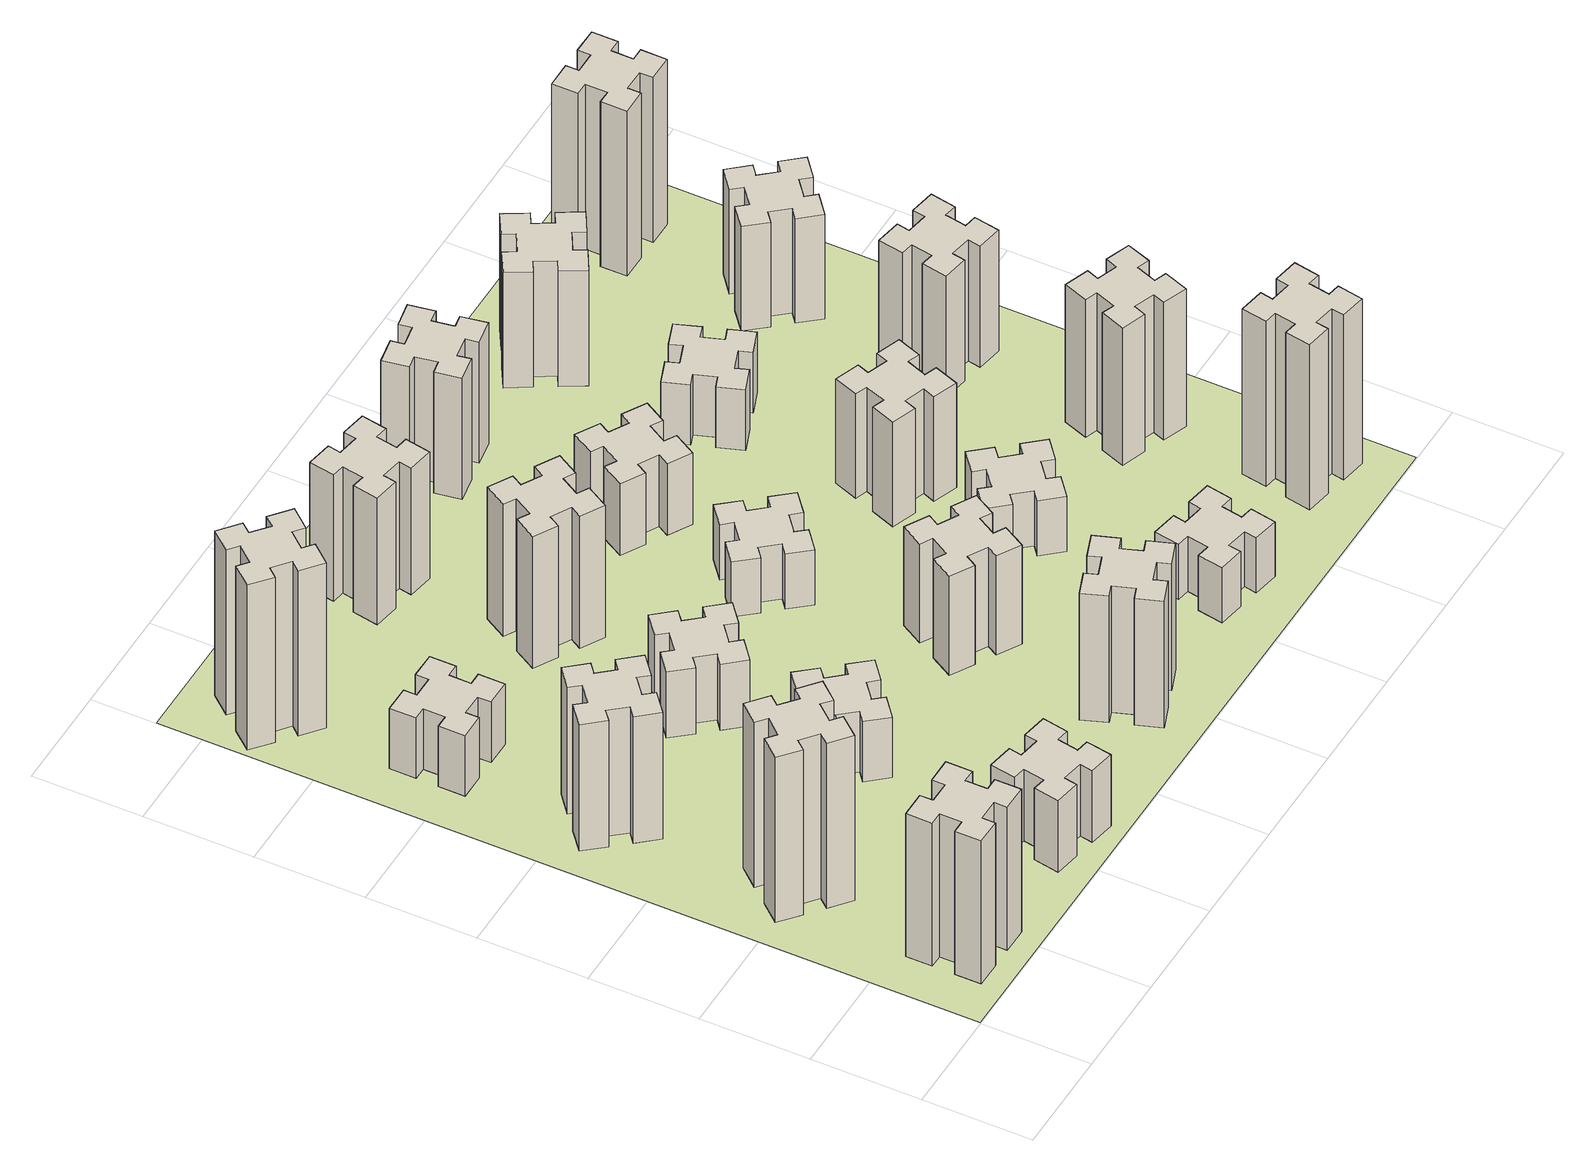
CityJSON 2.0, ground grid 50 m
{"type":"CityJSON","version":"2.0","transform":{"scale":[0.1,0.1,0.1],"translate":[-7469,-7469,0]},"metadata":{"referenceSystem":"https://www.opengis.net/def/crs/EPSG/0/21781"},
"CityObjects":{
"building1":{"type":"Building","attributes":{"class":"1000","function":"1000","usage":"1000","yearOfConstruction":2016,"roofType":"1000","measuredHeight":78,"storeysAboveGround":30,"storeysBelowGround":0},"geometry":[{"type":"Solid","lod":"1","boundaries":[[[[0,1,2,3,4,5,6,7,8,9,10,11,12,13,14,15,16,17,18,19]],[[17,16,20,21]],[[16,15,22,20]],[[15,14,23,22]],[[14,13,24,23]],[[13,12,25,24]],[[12,11,26,25]],[[11,10,27,26]],[[10,9,28,27]],[[9,8,29,28]],[[8,7,30,29]],[[7,6,31,30]],[[6,5,32,31]],[[5,4,33,32]],[[4,3,34,33]],[[3,2,35,34]],[[2,1,36,35]],[[1,0,37,36]],[[0,19,38,37]],[[19,18,39,38]],[[18,17,21,39]],[[24,25,26,27,28,29,30,31,32,33,34,35,36,37,38,39,21,20,22,23]]]]}]},
"building2":{"type":"Building","attributes":{"class":"1000","function":"1000","usage":"1000","yearOfConstruction":2016,"roofType":"1000","measuredHeight":90,"storeysAboveGround":30,"storeysBelowGround":0},"geometry":[{"type":"Solid","lod":"1","boundaries":[[[[40,41,42,43,44,45,46,47,48,49,50,51,52,53,54,55,56,57,58,59]],[[57,56,60,61]],[[56,55,62,60]],[[55,54,63,62]],[[54,53,64,63]],[[53,52,65,64]],[[52,51,66,65]],[[51,50,67,66]],[[50,49,68,67]],[[49,48,69,68]],[[48,47,70,69]],[[47,46,71,70]],[[46,45,72,71]],[[45,44,73,72]],[[44,43,74,73]],[[43,42,75,74]],[[42,41,76,75]],[[41,40,77,76]],[[40,59,78,77]],[[59,58,79,78]],[[58,57,61,79]],[[64,65,66,67,68,69,70,71,72,73,74,75,76,77,78,79,61,60,62,63]]]]}]},
"building3":{"type":"Building","attributes":{"class":"1000","function":"1000","usage":"1000","yearOfConstruction":2016,"roofType":"1000","measuredHeight":69,"storeysAboveGround":30,"storeysBelowGround":0},"geometry":[{"type":"Solid","lod":"1","boundaries":[[[[80,81,82,83,84,85,86,87,88,89,90,91,92,93,94,95,96,97,98,99]],[[97,96,100,101]],[[96,95,102,100]],[[95,94,103,102]],[[94,93,104,103]],[[93,92,105,104]],[[92,91,106,105]],[[91,90,107,106]],[[90,89,108,107]],[[89,88,109,108]],[[88,87,110,109]],[[87,86,111,110]],[[86,85,112,111]],[[85,84,113,112]],[[84,83,114,113]],[[83,82,115,114]],[[82,81,116,115]],[[81,80,117,116]],[[80,99,118,117]],[[99,98,119,118]],[[98,97,101,119]],[[104,105,106,107,108,109,110,111,112,113,114,115,116,117,118,119,101,100,102,103]]]]}]},
"building4":{"type":"Building","attributes":{"class":"1000","function":"1000","usage":"1000","yearOfConstruction":2016,"roofType":"1000","measuredHeight":33,"storeysAboveGround":30,"storeysBelowGround":0},"geometry":[{"type":"Solid","lod":"1","boundaries":[[[[120,121,122,123,124,125,126,127,128,129,130,131,132,133,134,135,136,137,138,139]],[[137,136,140,141]],[[136,135,142,140]],[[135,134,143,142]],[[134,133,144,143]],[[133,132,145,144]],[[132,131,146,145]],[[131,130,147,146]],[[130,129,148,147]],[[129,128,149,148]],[[128,127,150,149]],[[127,126,151,150]],[[126,125,152,151]],[[125,124,153,152]],[[124,123,154,153]],[[123,122,155,154]],[[122,121,156,155]],[[121,120,157,156]],[[120,139,158,157]],[[139,138,159,158]],[[138,137,141,159]],[[144,145,146,147,148,149,150,151,152,153,154,155,156,157,158,159,141,140,142,143]]]]}]},
"building5":{"type":"Building","attributes":{"class":"1000","function":"1000","usage":"1000","yearOfConstruction":2016,"roofType":"1000","measuredHeight":39,"storeysAboveGround":30,"storeysBelowGround":0},"geometry":[{"type":"Solid","lod":"1","boundaries":[[[[160,161,162,163,164,165,166,167,168,169,170,171,172,173,174,175,176,177,178,179]],[[177,176,180,181]],[[176,175,182,180]],[[175,174,183,182]],[[174,173,184,183]],[[173,172,185,184]],[[172,171,186,185]],[[171,170,187,186]],[[170,169,188,187]],[[169,168,189,188]],[[168,167,190,189]],[[167,166,191,190]],[[166,165,192,191]],[[165,164,193,192]],[[164,163,194,193]],[[163,162,195,194]],[[162,161,196,195]],[[161,160,197,196]],[[160,179,198,197]],[[179,178,199,198]],[[178,177,181,199]],[[184,185,186,187,188,189,190,191,192,193,194,195,196,197,198,199,181,180,182,183]]]]}]},
"building6":{"type":"Building","attributes":{"class":"1000","function":"1000","usage":"1000","yearOfConstruction":2016,"roofType":"1000","measuredHeight":90,"storeysAboveGround":30,"storeysBelowGround":0},"geometry":[{"type":"Solid","lod":"1","boundaries":[[[[200,201,202,203,204,205,206,207,208,209,210,211,212,213,214,215,216,217,218,219]],[[217,216,220,221]],[[216,215,222,220]],[[215,214,223,222]],[[214,213,224,223]],[[213,212,225,224]],[[212,211,226,225]],[[211,210,227,226]],[[210,209,228,227]],[[209,208,229,228]],[[208,207,230,229]],[[207,206,231,230]],[[206,205,232,231]],[[205,204,233,232]],[[204,203,234,233]],[[203,202,235,234]],[[202,201,236,235]],[[201,200,237,236]],[[200,219,238,237]],[[219,218,239,238]],[[218,217,221,239]],[[224,225,226,227,228,229,230,231,232,233,234,235,236,237,238,239,221,220,222,223]]]]}]},
"building7":{"type":"Building","attributes":{"class":"1000","function":"1000","usage":"1000","yearOfConstruction":2016,"roofType":"1000","measuredHeight":33,"storeysAboveGround":30,"storeysBelowGround":0},"geometry":[{"type":"Solid","lod":"1","boundaries":[[[[240,241,242,243,244,245,246,247,248,249,250,251,252,253,254,255,256,257,258,259]],[[257,256,260,261]],[[256,255,262,260]],[[255,254,263,262]],[[254,253,264,263]],[[253,252,265,264]],[[252,251,266,265]],[[251,250,267,266]],[[250,249,268,267]],[[249,248,269,268]],[[248,247,270,269]],[[247,246,271,270]],[[246,245,272,271]],[[245,244,273,272]],[[244,243,274,273]],[[243,242,275,274]],[[242,241,276,275]],[[241,240,277,276]],[[240,259,278,277]],[[259,258,279,278]],[[258,257,261,279]],[[264,265,266,267,268,269,270,271,272,273,274,275,276,277,278,279,261,260,262,263]]]]}]},
"building8":{"type":"Building","attributes":{"class":"1000","function":"1000","usage":"1000","yearOfConstruction":2016,"roofType":"1000","measuredHeight":36,"storeysAboveGround":30,"storeysBelowGround":0},"geometry":[{"type":"Solid","lod":"1","boundaries":[[[[280,281,282,283,284,285,286,287,288,289,290,291,292,293,294,295,296,297,298,299]],[[297,296,300,301]],[[296,295,302,300]],[[295,294,303,302]],[[294,293,304,303]],[[293,292,305,304]],[[292,291,306,305]],[[291,290,307,306]],[[290,289,308,307]],[[289,288,309,308]],[[288,287,310,309]],[[287,286,311,310]],[[286,285,312,311]],[[285,284,313,312]],[[284,283,314,313]],[[283,282,315,314]],[[282,281,316,315]],[[281,280,317,316]],[[280,299,318,317]],[[299,298,319,318]],[[298,297,301,319]],[[304,305,306,307,308,309,310,311,312,313,314,315,316,317,318,319,301,300,302,303]]]]}]},
"building9":{"type":"Building","attributes":{"class":"1000","function":"1000","usage":"1000","yearOfConstruction":2016,"roofType":"1000","measuredHeight":72,"storeysAboveGround":30,"storeysBelowGround":0},"geometry":[{"type":"Solid","lod":"1","boundaries":[[[[320,321,322,323,324,325,326,327,328,329,330,331,332,333,334,335,336,337,338,339]],[[337,336,340,341]],[[336,335,342,340]],[[335,334,343,342]],[[334,333,344,343]],[[333,332,345,344]],[[332,331,346,345]],[[331,330,347,346]],[[330,329,348,347]],[[329,328,349,348]],[[328,327,350,349]],[[327,326,351,350]],[[326,325,352,351]],[[325,324,353,352]],[[324,323,354,353]],[[323,322,355,354]],[[322,321,356,355]],[[321,320,357,356]],[[320,339,358,357]],[[339,338,359,358]],[[338,337,341,359]],[[344,345,346,347,348,349,350,351,352,353,354,355,356,357,358,359,341,340,342,343]]]]}]},
"building10":{"type":"Building","attributes":{"class":"1000","function":"1000","usage":"1000","yearOfConstruction":2016,"roofType":"1000","measuredHeight":69,"storeysAboveGround":30,"storeysBelowGround":0},"geometry":[{"type":"Solid","lod":"1","boundaries":[[[[360,361,362,363,364,365,366,367,368,369,370,371,372,373,374,375,376,377,378,379]],[[377,376,380,381]],[[376,375,382,380]],[[375,374,383,382]],[[374,373,384,383]],[[373,372,385,384]],[[372,371,386,385]],[[371,370,387,386]],[[370,369,388,387]],[[369,368,389,388]],[[368,367,390,389]],[[367,366,391,390]],[[366,365,392,391]],[[365,364,393,392]],[[364,363,394,393]],[[363,362,395,394]],[[362,361,396,395]],[[361,360,397,396]],[[360,379,398,397]],[[379,378,399,398]],[[378,377,381,399]],[[384,385,386,387,388,389,390,391,392,393,394,395,396,397,398,399,381,380,382,383]]]]}]},
"building11":{"type":"Building","attributes":{"class":"1000","function":"1000","usage":"1000","yearOfConstruction":2016,"roofType":"1000","measuredHeight":69,"storeysAboveGround":30,"storeysBelowGround":0},"geometry":[{"type":"Solid","lod":"1","boundaries":[[[[400,401,402,403,404,405,406,407,408,409,410,411,412,413,414,415,416,417,418,419]],[[417,416,420,421]],[[416,415,422,420]],[[415,414,423,422]],[[414,413,424,423]],[[413,412,425,424]],[[412,411,426,425]],[[411,410,427,426]],[[410,409,428,427]],[[409,408,429,428]],[[408,407,430,429]],[[407,406,431,430]],[[406,405,432,431]],[[405,404,433,432]],[[404,403,434,433]],[[403,402,435,434]],[[402,401,436,435]],[[401,400,437,436]],[[400,419,438,437]],[[419,418,439,438]],[[418,417,421,439]],[[424,425,426,427,428,429,430,431,432,433,434,435,436,437,438,439,421,420,422,423]]]]}]},
"building12":{"type":"Building","attributes":{"class":"1000","function":"1000","usage":"1000","yearOfConstruction":2016,"roofType":"1000","measuredHeight":54,"storeysAboveGround":30,"storeysBelowGround":0},"geometry":[{"type":"Solid","lod":"1","boundaries":[[[[440,441,442,443,444,445,446,447,448,449,450,451,452,453,454,455,456,457,458,459]],[[457,456,460,461]],[[456,455,462,460]],[[455,454,463,462]],[[454,453,464,463]],[[453,452,465,464]],[[452,451,466,465]],[[451,450,467,466]],[[450,449,468,467]],[[449,448,469,468]],[[448,447,470,469]],[[447,446,471,470]],[[446,445,472,471]],[[445,444,473,472]],[[444,443,474,473]],[[443,442,475,474]],[[442,441,476,475]],[[441,440,477,476]],[[440,459,478,477]],[[459,458,479,478]],[[458,457,461,479]],[[464,465,466,467,468,469,470,471,472,473,474,475,476,477,478,479,461,460,462,463]]]]}]},
"building13":{"type":"Building","attributes":{"class":"1000","function":"1000","usage":"1000","yearOfConstruction":2016,"roofType":"1000","measuredHeight":30,"storeysAboveGround":30,"storeysBelowGround":0},"geometry":[{"type":"Solid","lod":"1","boundaries":[[[[480,481,482,483,484,485,486,487,488,489,490,491,492,493,494,495,496,497,498,499]],[[497,496,500,501]],[[496,495,502,500]],[[495,494,503,502]],[[494,493,504,503]],[[493,492,505,504]],[[492,491,506,505]],[[491,490,507,506]],[[490,489,508,507]],[[489,488,509,508]],[[488,487,510,509]],[[487,486,511,510]],[[486,485,512,511]],[[485,484,513,512]],[[484,483,514,513]],[[483,482,515,514]],[[482,481,516,515]],[[481,480,517,516]],[[480,499,518,517]],[[499,498,519,518]],[[498,497,501,519]],[[504,505,506,507,508,509,510,511,512,513,514,515,516,517,518,519,501,500,502,503]]]]}]},
"building14":{"type":"Building","attributes":{"class":"1000","function":"1000","usage":"1000","yearOfConstruction":2016,"roofType":"1000","measuredHeight":39,"storeysAboveGround":30,"storeysBelowGround":0},"geometry":[{"type":"Solid","lod":"1","boundaries":[[[[520,521,522,523,524,525,526,527,528,529,530,531,532,533,534,535,536,537,538,539]],[[537,536,540,541]],[[536,535,542,540]],[[535,534,543,542]],[[534,533,544,543]],[[533,532,545,544]],[[532,531,546,545]],[[531,530,547,546]],[[530,529,548,547]],[[529,528,549,548]],[[528,527,550,549]],[[527,526,551,550]],[[526,525,552,551]],[[525,524,553,552]],[[524,523,554,553]],[[523,522,555,554]],[[522,521,556,555]],[[521,520,557,556]],[[520,539,558,557]],[[539,538,559,558]],[[538,537,541,559]],[[544,545,546,547,548,549,550,551,552,553,554,555,556,557,558,559,541,540,542,543]]]]}]},
"building15":{"type":"Building","attributes":{"class":"1000","function":"1000","usage":"1000","yearOfConstruction":2016,"roofType":"1000","measuredHeight":30,"storeysAboveGround":30,"storeysBelowGround":0},"geometry":[{"type":"Solid","lod":"1","boundaries":[[[[560,561,562,563,564,565,566,567,568,569,570,571,572,573,574,575,576,577,578,579]],[[577,576,580,581]],[[576,575,582,580]],[[575,574,583,582]],[[574,573,584,583]],[[573,572,585,584]],[[572,571,586,585]],[[571,570,587,586]],[[570,569,588,587]],[[569,568,589,588]],[[568,567,590,589]],[[567,566,591,590]],[[566,565,592,591]],[[565,564,593,592]],[[564,563,594,593]],[[563,562,595,594]],[[562,561,596,595]],[[561,560,597,596]],[[560,579,598,597]],[[579,578,599,598]],[[578,577,581,599]],[[584,585,586,587,588,589,590,591,592,593,594,595,596,597,598,599,581,580,582,583]]]]}]},
"building16":{"type":"Building","attributes":{"class":"1000","function":"1000","usage":"1000","yearOfConstruction":2016,"roofType":"1000","measuredHeight":66,"storeysAboveGround":30,"storeysBelowGround":0},"geometry":[{"type":"Solid","lod":"1","boundaries":[[[[600,601,602,603,604,605,606,607,608,609,610,611,612,613,614,615,616,617,618,619]],[[617,616,620,621]],[[616,615,622,620]],[[615,614,623,622]],[[614,613,624,623]],[[613,612,625,624]],[[612,611,626,625]],[[611,610,627,626]],[[610,609,628,627]],[[609,608,629,628]],[[608,607,630,629]],[[607,606,631,630]],[[606,605,632,631]],[[605,604,633,632]],[[604,603,634,633]],[[603,602,635,634]],[[602,601,636,635]],[[601,600,637,636]],[[600,619,638,637]],[[619,618,639,638]],[[618,617,621,639]],[[624,625,626,627,628,629,630,631,632,633,634,635,636,637,638,639,621,620,622,623]]]]}]},
"building17":{"type":"Building","attributes":{"class":"1000","function":"1000","usage":"1000","yearOfConstruction":2016,"roofType":"1000","measuredHeight":30,"storeysAboveGround":30,"storeysBelowGround":0},"geometry":[{"type":"Solid","lod":"1","boundaries":[[[[640,641,642,643,644,645,646,647,648,649,650,651,652,653,654,655,656,657,658,659]],[[657,656,660,661]],[[656,655,662,660]],[[655,654,663,662]],[[654,653,664,663]],[[653,652,665,664]],[[652,651,666,665]],[[651,650,667,666]],[[650,649,668,667]],[[649,648,669,668]],[[648,647,670,669]],[[647,646,671,670]],[[646,645,672,671]],[[645,644,673,672]],[[644,643,674,673]],[[643,642,675,674]],[[642,641,676,675]],[[641,640,677,676]],[[640,659,678,677]],[[659,658,679,678]],[[658,657,661,679]],[[664,665,666,667,668,669,670,671,672,673,674,675,676,677,678,679,661,660,662,663]]]]}]},
"building18":{"type":"Building","attributes":{"class":"1000","function":"1000","usage":"1000","yearOfConstruction":2016,"roofType":"1000","measuredHeight":57,"storeysAboveGround":30,"storeysBelowGround":0},"geometry":[{"type":"Solid","lod":"1","boundaries":[[[[680,681,682,683,684,685,686,687,688,689,690,691,692,693,694,695,696,697,698,699]],[[697,696,700,701]],[[696,695,702,700]],[[695,694,703,702]],[[694,693,704,703]],[[693,692,705,704]],[[692,691,706,705]],[[691,690,707,706]],[[690,689,708,707]],[[689,688,709,708]],[[688,687,710,709]],[[687,686,711,710]],[[686,685,712,711]],[[685,684,713,712]],[[684,683,714,713]],[[683,682,715,714]],[[682,681,716,715]],[[681,680,717,716]],[[680,699,718,717]],[[699,698,719,718]],[[698,697,701,719]],[[704,705,706,707,708,709,710,711,712,713,714,715,716,717,718,719,701,700,702,703]]]]}]},
"building19":{"type":"Building","attributes":{"class":"1000","function":"1000","usage":"1000","yearOfConstruction":2016,"roofType":"1000","measuredHeight":33,"storeysAboveGround":30,"storeysBelowGround":0},"geometry":[{"type":"Solid","lod":"1","boundaries":[[[[720,721,722,723,724,725,726,727,728,729,730,731,732,733,734,735,736,737,738,739]],[[737,736,740,741]],[[736,735,742,740]],[[735,734,743,742]],[[734,733,744,743]],[[733,732,745,744]],[[732,731,746,745]],[[731,730,747,746]],[[730,729,748,747]],[[729,728,749,748]],[[728,727,750,749]],[[727,726,751,750]],[[726,725,752,751]],[[725,724,753,752]],[[724,723,754,753]],[[723,722,755,754]],[[722,721,756,755]],[[721,720,757,756]],[[720,739,758,757]],[[739,738,759,758]],[[738,737,741,759]],[[744,745,746,747,748,749,750,751,752,753,754,755,756,757,758,759,741,740,742,743]]]]}]},
"building20":{"type":"Building","attributes":{"class":"1000","function":"1000","usage":"1000","yearOfConstruction":2016,"roofType":"1000","measuredHeight":90,"storeysAboveGround":30,"storeysBelowGround":0},"geometry":[{"type":"Solid","lod":"1","boundaries":[[[[760,761,762,763,764,765,766,767,768,769,770,771,772,773,774,775,776,777,778,779]],[[777,776,780,781]],[[776,775,782,780]],[[775,774,783,782]],[[774,773,784,783]],[[773,772,785,784]],[[772,771,786,785]],[[771,770,787,786]],[[770,769,788,787]],[[769,768,789,788]],[[768,767,790,789]],[[767,766,791,790]],[[766,765,792,791]],[[765,764,793,792]],[[764,763,794,793]],[[763,762,795,794]],[[762,761,796,795]],[[761,760,797,796]],[[760,779,798,797]],[[779,778,799,798]],[[778,777,781,799]],[[784,785,786,787,788,789,790,791,792,793,794,795,796,797,798,799,781,780,782,783]]]]}]},
"building21":{"type":"Building","attributes":{"class":"1000","function":"1000","usage":"1000","yearOfConstruction":2016,"roofType":"1000","measuredHeight":63,"storeysAboveGround":30,"storeysBelowGround":0},"geometry":[{"type":"Solid","lod":"1","boundaries":[[[[800,801,802,803,804,805,806,807,808,809,810,811,812,813,814,815,816,817,818,819]],[[817,816,820,821]],[[816,815,822,820]],[[815,814,823,822]],[[814,813,824,823]],[[813,812,825,824]],[[812,811,826,825]],[[811,810,827,826]],[[810,809,828,827]],[[809,808,829,828]],[[808,807,830,829]],[[807,806,831,830]],[[806,805,832,831]],[[805,804,833,832]],[[804,803,834,833]],[[803,802,835,834]],[[802,801,836,835]],[[801,800,837,836]],[[800,819,838,837]],[[819,818,839,838]],[[818,817,821,839]],[[824,825,826,827,828,829,830,831,832,833,834,835,836,837,838,839,821,820,822,823]]]]}]},
"building22":{"type":"Building","attributes":{"class":"1000","function":"1000","usage":"1000","yearOfConstruction":2016,"roofType":"1000","measuredHeight":75,"storeysAboveGround":30,"storeysBelowGround":0},"geometry":[{"type":"Solid","lod":"1","boundaries":[[[[840,841,842,843,844,845,846,847,848,849,850,851,852,853,854,855,856,857,858,859]],[[857,856,860,861]],[[856,855,862,860]],[[855,854,863,862]],[[854,853,864,863]],[[853,852,865,864]],[[852,851,866,865]],[[851,850,867,866]],[[850,849,868,867]],[[849,848,869,868]],[[848,847,870,869]],[[847,846,871,870]],[[846,845,872,871]],[[845,844,873,872]],[[844,843,874,873]],[[843,842,875,874]],[[842,841,876,875]],[[841,840,877,876]],[[840,859,878,877]],[[859,858,879,878]],[[858,857,861,879]],[[864,865,866,867,868,869,870,871,872,873,874,875,876,877,878,879,861,860,862,863]]]]}]},
"building23":{"type":"Building","attributes":{"class":"1000","function":"1000","usage":"1000","yearOfConstruction":2016,"roofType":"1000","measuredHeight":66,"storeysAboveGround":30,"storeysBelowGround":0},"geometry":[{"type":"Solid","lod":"1","boundaries":[[[[880,881,882,883,884,885,886,887,888,889,890,891,892,893,894,895,896,897,898,899]],[[897,896,900,901]],[[896,895,902,900]],[[895,894,903,902]],[[894,893,904,903]],[[893,892,905,904]],[[892,891,906,905]],[[891,890,907,906]],[[890,889,908,907]],[[889,888,909,908]],[[888,887,910,909]],[[887,886,911,910]],[[886,885,912,911]],[[885,884,913,912]],[[884,883,914,913]],[[883,882,915,914]],[[882,881,916,915]],[[881,880,917,916]],[[880,899,918,917]],[[899,898,919,918]],[[898,897,901,919]],[[904,905,906,907,908,909,910,911,912,913,914,915,916,917,918,919,901,900,902,903]]]]}]},
"building24":{"type":"Building","attributes":{"class":"1000","function":"1000","usage":"1000","yearOfConstruction":2016,"roofType":"1000","measuredHeight":57,"storeysAboveGround":30,"storeysBelowGround":0},"geometry":[{"type":"Solid","lod":"1","boundaries":[[[[920,921,922,923,924,925,926,927,928,929,930,931,932,933,934,935,936,937,938,939]],[[937,936,940,941]],[[936,935,942,940]],[[935,934,943,942]],[[934,933,944,943]],[[933,932,945,944]],[[932,931,946,945]],[[931,930,947,946]],[[930,929,948,947]],[[929,928,949,948]],[[928,927,950,949]],[[927,926,951,950]],[[926,925,952,951]],[[925,924,953,952]],[[924,923,954,953]],[[923,922,955,954]],[[922,921,956,955]],[[921,920,957,956]],[[920,939,958,957]],[[939,938,959,958]],[[938,937,941,959]],[[944,945,946,947,948,949,950,951,952,953,954,955,956,957,958,959,941,940,942,943]]]]}]},
"building25":{"type":"Building","attributes":{"class":"1000","function":"1000","usage":"1000","yearOfConstruction":2016,"roofType":"1000","measuredHeight":90,"storeysAboveGround":30,"storeysBelowGround":0},"geometry":[{"type":"Solid","lod":"1","boundaries":[[[[960,961,962,963,964,965,966,967,968,969,970,971,972,973,974,975,976,977,978,979]],[[977,976,980,981]],[[976,975,982,980]],[[975,974,983,982]],[[974,973,984,983]],[[973,972,985,984]],[[972,971,986,985]],[[971,970,987,986]],[[970,969,988,987]],[[969,968,989,988]],[[968,967,990,989]],[[967,966,991,990]],[[966,965,992,991]],[[965,964,993,992]],[[964,963,994,993]],[[963,962,995,994]],[[962,961,996,995]],[[961,960,997,996]],[[960,979,998,997]],[[979,978,999,998]],[[978,977,981,999]],[[984,985,986,987,988,989,990,991,992,993,994,995,996,997,998,999,981,980,982,983]]]]}]},
"landuse1":{"type":"LandUse","attributes":{"name":"plot1","function":"1010"},"geometry":[{"type":"MultiSurface","lod":"1","boundaries":[[[1000,1001,1002,1003]]]}]}
},
"vertices":[
[265,325,0],[265,225,0],[205,225,0],[205,105,0],[325,105,0],[325,165,0],[425,165,0],[425,105,0],[545,105,0],[545,225,0],[485,225,0],[485,325,0],[545,325,0],[545,445,0],[425,445,0],[425,385,0],[325,385,0],[325,445,0],[205,445,0],[205,325,0],[325,385,780],[325,445,780],[425,385,780],[425,445,780],[545,445,780],[545,325,780],[485,325,780],[485,225,780],[545,225,780],[545,105,780],[425,105,780],[425,165,780],[325,165,780],[325,105,780],[205,105,780],[205,225,780],[265,225,780],[265,325,780],[205,325,780],[205,445,780],
[484,1067,0],[408,1132,0],[446,1178,0],[354,1255,0],[277,1163,0],[323,1124,0],[259,1048,0],[213,1086,0],[136,994,0],[228,917,0],[266,963,0],[343,899,0],[304,853,0],[396,776,0],[473,868,0],[427,906,0],[492,983,0],[538,944,0],[615,1036,0],[523,1113,0],[492,983,900],[538,944,900],[427,906,900],[473,868,900],[396,776,900],[304,853,900],[343,899,900],[266,963,900],[228,917,900],[136,994,900],[213,1086,900],[259,1048,900],[323,1124,900],[277,1163,900],[354,1255,900],[446,1178,900],[408,1132,900],[484,1067,900],[523,1113,900],[615,1036,900],
[492,1888,0],[427,1964,0],[473,2003,0],[396,2095,0],[304,2018,0],[343,1972,0],[266,1907,0],[228,1953,0],[136,1876,0],[213,1784,0],[259,1823,0],[323,1746,0],[277,1708,0],[354,1616,0],[446,1693,0],[408,1739,0],[484,1803,0],[523,1757,0],[615,1834,0],[538,1926,0],[484,1803,690],[523,1757,690],[408,1739,690],[446,1693,690],[354,1616,690],[277,1708,690],[323,1746,690],[259,1823,690],[213,1784,690],[136,1876,690],[228,1953,690],[266,1907,690],[343,1972,690],[304,2018,690],[396,2095,690],[473,2003,690],[427,1964,690],[492,1888,690],[538,1926,690],[615,1834,690],
[485,2545,0],[485,2645,0],[545,2645,0],[545,2765,0],[425,2765,0],[425,2705,0],[325,2705,0],[325,2765,0],[205,2765,0],[205,2645,0],[265,2645,0],[265,2545,0],[205,2545,0],[205,2425,0],[325,2425,0],[325,2485,0],[425,2485,0],[425,2425,0],[545,2425,0],[545,2545,0],[425,2485,330],[425,2425,330],[325,2485,330],[325,2425,330],[205,2425,330],[205,2545,330],[265,2545,330],[265,2645,330],[205,2645,330],[205,2765,330],[325,2765,330],[325,2705,330],[425,2705,330],[425,2765,330],[545,2765,330],[545,2645,330],[485,2645,330],[485,2545,330],[545,2545,330],[545,2425,330],
[1016,344,0],[998,245,0],[939,256,0],[918,137,0],[1037,117,0],[1047,176,0],[1145,158,0],[1135,99,0],[1253,78,0],[1274,197,0],[1215,207,0],[1232,305,0],[1291,295,0],[1312,413,0],[1194,434,0],[1184,375,0],[1085,392,0],[1096,451,0],[977,472,0],[957,354,0],[1085,392,390],[1096,451,390],[1184,375,390],[1194,434,390],[1312,413,390],[1291,295,390],[1232,305,390],[1215,207,390],[1274,197,390],[1253,78,390],[1135,99,390],[1145,158,390],[1047,176,390],[1037,117,390],[918,137,390],[939,256,390],[998,245,390],[1016,344,390],[957,354,390],[977,472,390],
[384,3387,0],[308,3452,0],[346,3498,0],[254,3575,0],[177,3483,0],[223,3444,0],[159,3368,0],[113,3406,0],[36,3314,0],[128,3237,0],[166,3283,0],[243,3219,0],[204,3173,0],[296,3096,0],[373,3188,0],[327,3226,0],[392,3303,0],[438,3264,0],[515,3356,0],[423,3433,0],[392,3303,900],[438,3264,900],[327,3226,900],[373,3188,900],[296,3096,900],[204,3173,900],[243,3219,900],[166,3283,900],[128,3237,900],[36,3314,900],[113,3406,900],[159,3368,900],[223,3444,900],[177,3483,900],[254,3575,900],[346,3498,900],[308,3452,900],[384,3387,900],[423,3433,900],[515,3356,900],
[1083,1332,0],[1006,1267,0],[968,1313,0],[876,1236,0],[953,1144,0],[999,1183,0],[1063,1106,0],[1017,1068,0],[1094,976,0],[1186,1053,0],[1148,1099,0],[1224,1163,0],[1263,1117,0],[1355,1194,0],[1278,1286,0],[1232,1248,0],[1167,1324,0],[1213,1363,0],[1136,1455,0],[1044,1378,0],[1167,1324,330],[1213,1363,330],[1232,1248,330],[1278,1286,330],[1355,1194,330],[1263,1117,330],[1224,1163,330],[1148,1099,330],[1186,1053,330],[1094,976,330],[1017,1068,330],[1063,1106,330],[999,1183,330],[953,1144,330],[876,1236,330],[968,1313,330],[1006,1267,330],[1083,1332,330],[1044,1378,330],[1136,1455,330],
[1083,1972,0],[1006,1907,0],[968,1953,0],[876,1876,0],[953,1784,0],[999,1823,0],[1063,1746,0],[1017,1708,0],[1094,1616,0],[1186,1693,0],[1148,1739,0],[1224,1803,0],[1263,1757,0],[1355,1834,0],[1278,1926,0],[1232,1888,0],[1167,1964,0],[1213,2003,0],[1136,2095,0],[1044,2018,0],[1167,1964,360],[1213,2003,360],[1232,1888,360],[1278,1926,360],[1355,1834,360],[1263,1757,360],[1224,1803,360],[1148,1739,360],[1186,1693,360],[1094,1616,360],[1017,1708,360],[1063,1746,360],[999,1823,360],[953,1784,360],[876,1876,360],[968,1953,360],[1006,1907,360],[1083,1972,360],[1044,2018,360],[1136,2095,360],
[1314,2666,0],[1227,2716,0],[1257,2768,0],[1153,2828,0],[1093,2724,0],[1145,2694,0],[1095,2607,0],[1043,2637,0],[983,2533,0],[1087,2473,0],[1117,2525,0],[1204,2475,0],[1174,2423,0],[1278,2363,0],[1338,2467,0],[1286,2497,0],[1336,2584,0],[1388,2554,0],[1448,2658,0],[1344,2718,0],[1336,2584,720],[1388,2554,720],[1286,2497,720],[1338,2467,720],[1278,2363,720],[1174,2423,720],[1204,2475,720],[1117,2525,720],[1087,2473,720],[983,2533,720],[1043,2637,720],[1095,2607,720],[1145,2694,720],[1093,2724,720],[1153,2828,720],[1257,2768,720],[1227,2716,720],[1314,2666,720],[1344,2718,720],[1448,2658,720],
[1835,385,0],[1869,291,0],[1813,270,0],[1854,157,0],[1967,199,0],[1946,255,0],[2040,289,0],[2060,233,0],[2173,274,0],[2132,387,0],[2076,366,0],[2042,460,0],[2098,480,0],[2057,593,0],[1944,552,0],[1965,496,0],[1871,462,0],[1850,518,0],[1737,477,0],[1779,364,0],[1871,462,690],[1850,518,690],[1965,496,690],[1944,552,690],[2057,593,690],[2098,480,690],[2042,460,690],[2076,366,690],[2132,387,690],[2173,274,690],[2060,233,690],[2040,289,690],[1946,255,690],[1967,199,690],[1854,157,690],[1813,270,690],[1869,291,690],[1835,385,690],[1779,364,690],[1737,477,690],
[1016,3404,0],[998,3305,0],[939,3316,0],[918,3197,0],[1037,3177,0],[1047,3236,0],[1145,3218,0],[1135,3159,0],[1253,3138,0],[1274,3257,0],[1215,3267,0],[1232,3365,0],[1291,3355,0],[1312,3473,0],[1194,3494,0],[1184,3435,0],[1085,3452,0],[1096,3511,0],[977,3532,0],[957,3414,0],[1085,3452,690],[1096,3511,690],[1184,3435,690],[1194,3494,690],[1312,3473,690],[1291,3355,690],[1232,3365,690],[1215,3267,690],[1274,3257,690],[1253,3138,690],[1135,3159,690],[1145,3218,690],[1047,3236,690],[1037,3177,690],[918,3197,690],[939,3316,690],[998,3305,690],[1016,3404,690],[957,3414,690],[977,3532,690],
[2026,1017,0],[2076,1104,0],[2128,1074,0],[2188,1178,0],[2084,1238,0],[2054,1186,0],[1967,1236,0],[1997,1288,0],[1893,1348,0],[1833,1244,0],[1885,1214,0],[1835,1127,0],[1783,1157,0],[1723,1053,0],[1827,993,0],[1857,1045,0],[1944,995,0],[1914,943,0],[2018,883,0],[2078,987,0],[1944,995,540],[1914,943,540],[1857,1045,540],[1827,993,540],[1723,1053,540],[1783,1157,540],[1835,1127,540],[1885,1214,540],[1833,1244,540],[1893,1348,540],[1997,1288,540],[1967,1236,540],[2054,1186,540],[2084,1238,540],[2188,1178,540],[2128,1074,540],[2076,1104,540],[2026,1017,540],[2078,987,540],[2018,883,540],
[1972,1988,0],[1907,2064,0],[1953,2103,0],[1876,2195,0],[1784,2118,0],[1823,2072,0],[1746,2007,0],[1708,2053,0],[1616,1976,0],[1693,1884,0],[1739,1923,0],[1803,1846,0],[1757,1808,0],[1834,1716,0],[1926,1793,0],[1888,1839,0],[1964,1903,0],[2003,1857,0],[2095,1934,0],[2018,2026,0],[1964,1903,300],[2003,1857,300],[1888,1839,300],[1926,1793,300],[1834,1716,300],[1757,1808,300],[1803,1846,300],[1739,1923,300],[1693,1884,300],[1616,1976,300],[1708,2053,300],[1746,2007,300],[1823,2072,300],[1784,2118,300],[1876,2195,300],[1953,2103,300],[1907,2064,300],[1972,1988,300],[2018,2026,300],[2095,1934,300],
[2026,2497,0],[2076,2584,0],[2128,2554,0],[2188,2658,0],[2084,2718,0],[2054,2666,0],[1967,2716,0],[1997,2768,0],[1893,2828,0],[1833,2724,0],[1885,2694,0],[1835,2607,0],[1783,2637,0],[1723,2533,0],[1827,2473,0],[1857,2525,0],[1944,2475,0],[1914,2423,0],[2018,2363,0],[2078,2467,0],[1944,2475,390],[1914,2423,390],[1857,2525,390],[1827,2473,390],[1723,2533,390],[1783,2637,390],[1835,2607,390],[1885,2694,390],[1833,2724,390],[1893,2828,390],[1997,2768,390],[1967,2716,390],[2054,2666,390],[2084,2718,390],[2188,2658,390],[2128,2554,390],[2076,2584,390],[2026,2497,390],[2078,2467,390],[2018,2363,390],
[2596,444,0],[2578,345,0],[2519,356,0],[2498,237,0],[2617,217,0],[2627,276,0],[2725,258,0],[2715,199,0],[2833,178,0],[2854,297,0],[2795,307,0],[2812,405,0],[2871,395,0],[2892,513,0],[2774,534,0],[2764,475,0],[2665,492,0],[2676,551,0],[2557,572,0],[2537,454,0],[2665,492,300],[2676,551,300],[2764,475,300],[2774,534,300],[2892,513,300],[2871,395,300],[2812,405,300],[2795,307,300],[2854,297,300],[2833,178,300],[2715,199,300],[2725,258,300],[2627,276,300],[2617,217,300],[2498,237,300],[2519,356,300],[2578,345,300],[2596,444,300],[2537,454,300],[2557,572,300],
[1738,3465,0],[1756,3367,0],[1697,3357,0],[1717,3238,0],[1836,3259,0],[1825,3318,0],[1924,3336,0],[1934,3277,0],[2052,3297,0],[2031,3416,0],[1972,3405,0],[1955,3504,0],[2014,3514,0],[1993,3632,0],[1875,3611,0],[1885,3552,0],[1787,3535,0],[1777,3594,0],[1658,3573,0],[1679,3455,0],[1787,3535,660],[1777,3594,660],[1885,3552,660],[1875,3611,660],[1993,3632,660],[2014,3514,660],[1955,3504,660],[1972,3405,660],[2031,3416,660],[2052,3297,660],[1934,3277,660],[1924,3336,660],[1825,3318,660],[1836,3259,660],[1717,3238,660],[1697,3357,660],[1756,3367,660],[1738,3465,660],[1679,3455,660],[1658,3573,660],
[2628,1099,0],[2704,1163,0],[2743,1117,0],[2835,1194,0],[2758,1286,0],[2712,1248,0],[2647,1324,0],[2693,1363,0],[2616,1455,0],[2524,1378,0],[2563,1332,0],[2486,1267,0],[2448,1313,0],[2356,1236,0],[2433,1144,0],[2479,1183,0],[2543,1106,0],[2497,1068,0],[2574,976,0],[2666,1053,0],[2543,1106,300],[2497,1068,300],[2479,1183,300],[2433,1144,300],[2356,1236,300],[2448,1313,300],[2486,1267,300],[2563,1332,300],[2524,1378,300],[2616,1455,300],[2693,1363,300],[2647,1324,300],[2712,1248,300],[2758,1286,300],[2835,1194,300],[2743,1117,300],[2704,1163,300],[2628,1099,300],[2666,1053,300],[2574,976,300],
[2682,1671,0],[2716,1765,0],[2772,1744,0],[2813,1857,0],[2700,1898,0],[2680,1842,0],[2586,1876,0],[2607,1932,0],[2494,1973,0],[2453,1860,0],[2509,1840,0],[2475,1746,0],[2419,1767,0],[2377,1654,0],[2490,1613,0],[2511,1669,0],[2605,1635,0],[2584,1579,0],[2697,1537,0],[2738,1650,0],[2605,1635,570],[2584,1579,570],[2511,1669,570],[2490,1613,570],[2377,1654,570],[2419,1767,570],[2475,1746,570],[2509,1840,570],[2453,1860,570],[2494,1973,570],[2607,1932,570],[2586,1876,570],[2680,1842,570],[2700,1898,570],[2813,1857,570],[2772,1744,570],[2716,1765,570],[2682,1671,570],[2738,1650,570],[2697,1537,570],
[2586,2475,0],[2680,2509,0],[2700,2453,0],[2813,2494,0],[2772,2607,0],[2716,2586,0],[2682,2680,0],[2738,2700,0],[2697,2813,0],[2584,2772,0],[2605,2716,0],[2511,2682,0],[2490,2738,0],[2377,2697,0],[2419,2584,0],[2475,2605,0],[2509,2511,0],[2453,2490,0],[2494,2377,0],[2607,2419,0],[2509,2511,330],[2453,2490,330],[2475,2605,330],[2419,2584,330],[2377,2697,330],[2490,2738,330],[2511,2682,330],[2605,2716,330],[2584,2772,330],[2697,2813,330],[2738,2700,330],[2682,2680,330],[2716,2586,330],[2772,2607,330],[2813,2494,330],[2700,2453,330],[2680,2509,330],[2586,2475,330],[2607,2419,330],[2494,2377,330],
[3504,475,0],[3405,492,0],[3416,551,0],[3297,572,0],[3277,454,0],[3336,444,0],[3318,345,0],[3259,356,0],[3238,237,0],[3357,217,0],[3367,276,0],[3465,258,0],[3455,199,0],[3573,178,0],[3594,297,0],[3535,307,0],[3552,405,0],[3611,395,0],[3632,513,0],[3514,534,0],[3552,405,900],[3611,395,900],[3535,307,900],[3594,297,900],[3573,178,900],[3455,199,900],[3465,258,900],[3367,276,900],[3357,217,900],[3238,237,900],[3259,356,900],[3318,345,900],[3336,444,900],[3277,454,900],[3297,572,900],[3416,551,900],[3405,492,900],[3504,475,900],[3514,534,900],[3632,513,900],
[2716,3347,0],[2666,3434,0],[2718,3464,0],[2658,3568,0],[2554,3508,0],[2584,3456,0],[2497,3406,0],[2467,3458,0],[2363,3398,0],[2423,3294,0],[2475,3324,0],[2525,3237,0],[2473,3207,0],[2533,3103,0],[2637,3163,0],[2607,3215,0],[2694,3265,0],[2724,3213,0],[2828,3273,0],[2768,3377,0],[2694,3265,630],[2724,3213,630],[2607,3215,630],[2637,3163,630],[2533,3103,630],[2473,3207,630],[2525,3237,630],[2475,3324,630],[2423,3294,630],[2363,3398,630],[2467,3458,630],[2497,3406,630],[2584,3456,630],[2554,3508,630],[2658,3568,630],[2718,3464,630],[2666,3434,630],[2716,3347,630],[2768,3377,630],[2828,3273,630],
[3251,1029,0],[3345,995,0],[3324,939,0],[3437,897,0],[3478,1010,0],[3422,1031,0],[3456,1125,0],[3512,1104,0],[3553,1217,0],[3440,1258,0],[3420,1202,0],[3326,1236,0],[3347,1292,0],[3234,1333,0],[3193,1220,0],[3249,1200,0],[3215,1106,0],[3159,1127,0],[3117,1014,0],[3230,973,0],[3215,1106,750],[3159,1127,750],[3249,1200,750],[3193,1220,750],[3234,1333,750],[3347,1292,750],[3326,1236,750],[3420,1202,750],[3440,1258,750],[3553,1217,750],[3512,1104,750],[3456,1125,750],[3422,1031,750],[3478,1010,750],[3437,897,750],[3324,939,750],[3345,995,750],[3251,1029,750],[3230,973,750],[3117,1014,750],
[3267,1856,0],[3365,1838,0],[3355,1779,0],[3473,1758,0],[3494,1877,0],[3435,1887,0],[3452,1985,0],[3511,1975,0],[3532,2093,0],[3414,2114,0],[3404,2055,0],[3305,2072,0],[3316,2131,0],[3197,2152,0],[3177,2034,0],[3236,2024,0],[3218,1925,0],[3159,1936,0],[3138,1817,0],[3257,1797,0],[3218,1925,660],[3159,1936,660],[3236,2024,660],[3177,2034,660],[3197,2152,660],[3316,2131,660],[3305,2072,660],[3404,2055,660],[3414,2114,660],[3532,2093,660],[3511,1975,660],[3452,1985,660],[3435,1887,660],[3494,1877,660],[3473,1758,660],[3355,1779,660],[3365,1838,660],[3267,1856,660],[3257,1797,660],[3138,1817,660],
[3219,2663,0],[3283,2586,0],[3237,2548,0],[3314,2456,0],[3406,2533,0],[3368,2579,0],[3444,2643,0],[3483,2597,0],[3575,2674,0],[3498,2766,0],[3452,2728,0],[3387,2804,0],[3433,2843,0],[3356,2935,0],[3264,2858,0],[3303,2812,0],[3226,2747,0],[3188,2793,0],[3096,2716,0],[3173,2624,0],[3226,2747,570],[3188,2793,570],[3303,2812,570],[3264,2858,570],[3356,2935,570],[3433,2843,570],[3387,2804,570],[3452,2728,570],[3498,2766,570],[3575,2674,570],[3483,2597,570],[3444,2643,570],[3368,2579,570],[3406,2533,570],[3314,2456,570],[3237,2548,570],[3283,2586,570],[3219,2663,570],[3173,2624,570],[3096,2716,570],
[3285,3325,0],[3385,3325,0],[3385,3265,0],[3505,3265,0],[3505,3385,0],[3445,3385,0],[3445,3485,0],[3505,3485,0],[3505,3605,0],[3385,3605,0],[3385,3545,0],[3285,3545,0],[3285,3605,0],[3165,3605,0],[3165,3485,0],[3225,3485,0],[3225,3385,0],[3165,3385,0],[3165,3265,0],[3285,3265,0],[3225,3385,900],[3165,3385,900],[3225,3485,900],[3165,3485,900],[3165,3605,900],[3285,3605,900],[3285,3545,900],[3385,3545,900],[3385,3605,900],[3505,3605,900],[3505,3485,900],[3445,3485,900],[3445,3385,900],[3505,3385,900],[3505,3265,900],[3385,3265,900],[3385,3325,900],[3285,3325,900],[3285,3265,900],[3165,3265,900],
[5,3705,0],[3705,3705,0],[3705,5,0],[5,5,0]
]}
